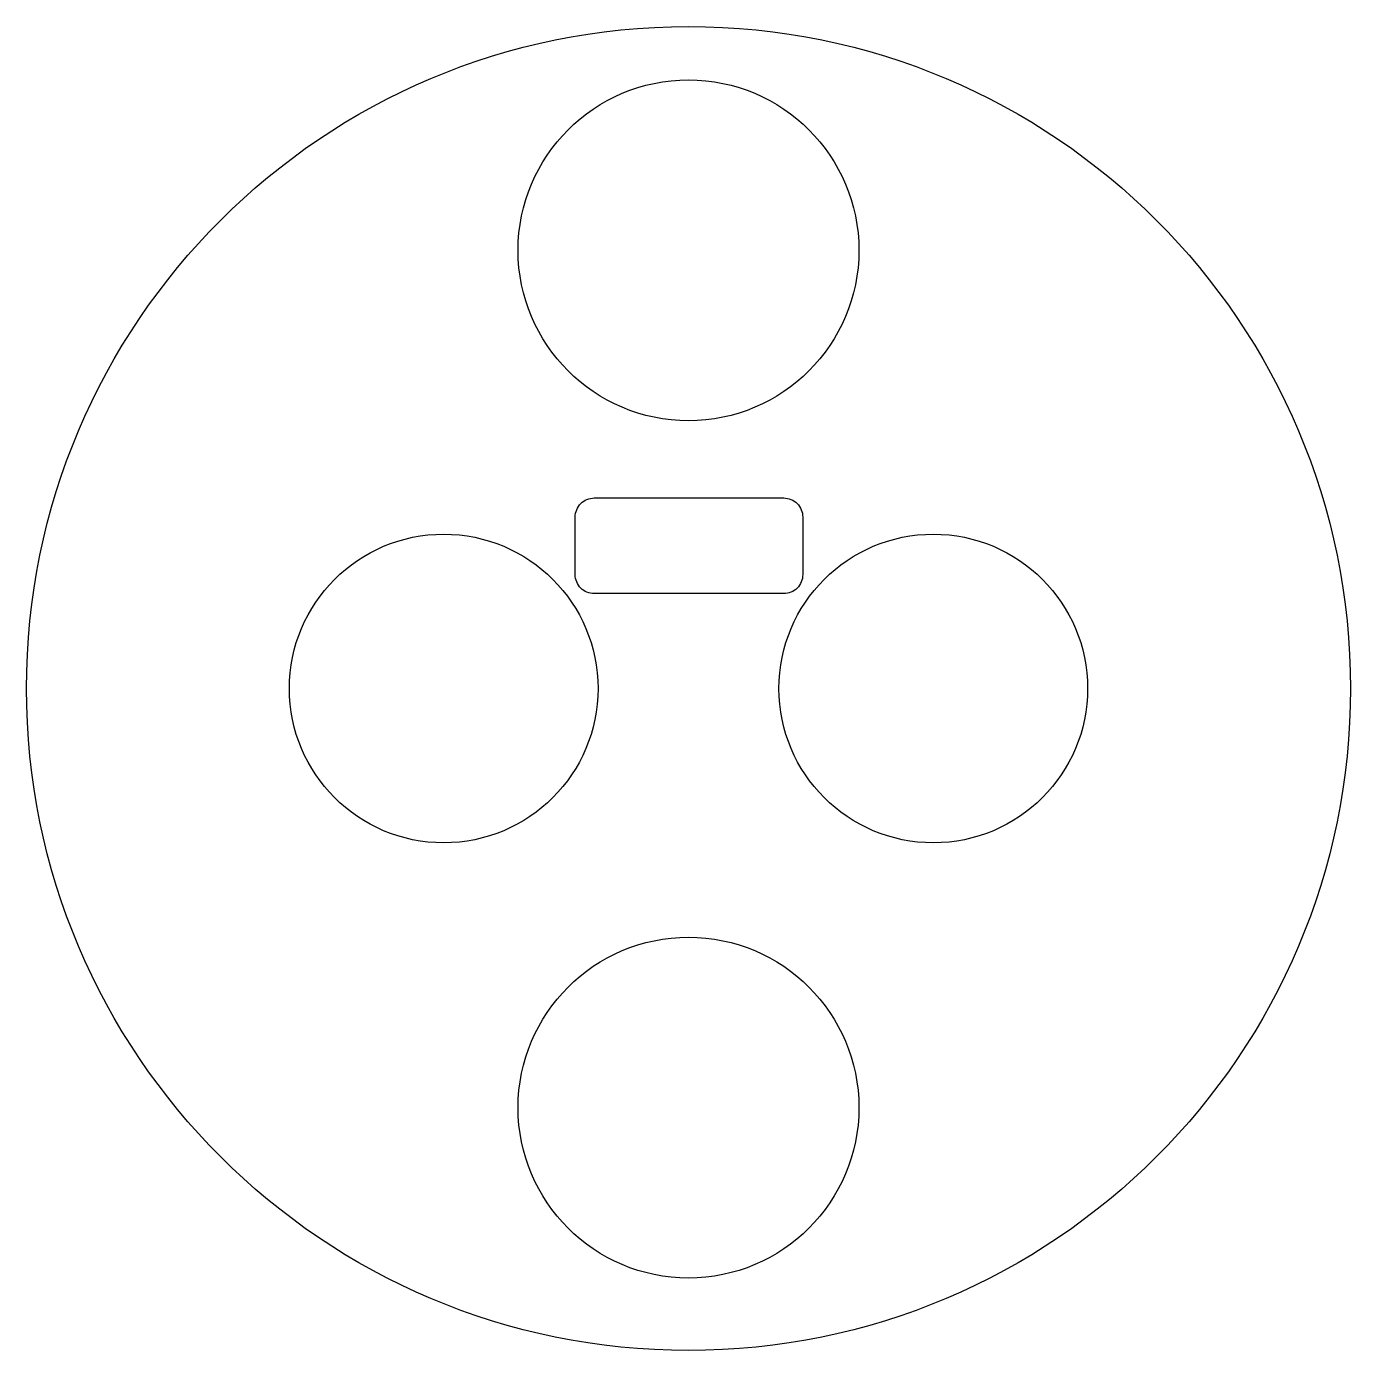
# Model space of a CAD drawing. Header units: millimetres. Extents: x -114.8 to -45.2, y -34.8 to 34.8.
import ezdxf

# ---------------------------------------------------------------- set-up
doc = ezdxf.new("R2010")
doc.units = ezdxf.units.MM
doc.layers.get('0').update_dxf_attribs({"linetype": 'CONTINUOUS'})

msp = doc.modelspace()

# ---------------------------------------------------------------- linework, layer by layer
msp.add_lwpolyline([(-84.946, 10), (-75.003, 10, -0.414214), (-74.003, 9), (-74.003, 5.978, -0.414214), (-75.003, 4.978), (-84.946, 4.978, -0.414214), (-85.946, 5.978), (-85.946, 9, -0.414214)], format="xyb", close=True)
for centre, radius in [((-80, 0), 34.75), ((-80, 23), 8.944), ((-92.85, 0), 8.1), ((-67.15, 0), 8.1), ((-80, -22), 8.944)]:
    msp.add_circle(centre, radius)

doc.saveas('drawing.dxf')
